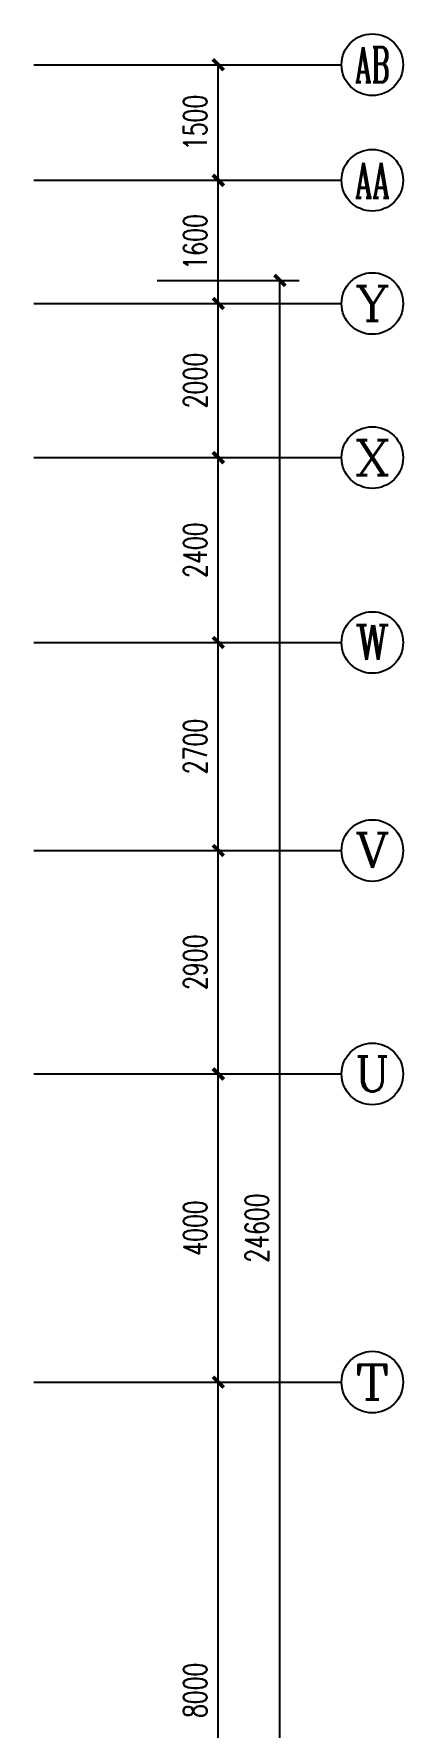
# Model space of a CAD drawing. Extents: x 190999 to 918899, y -200814 to 215286.
# Drawn here: x 403990 to 408785, y 3308 to 25286 of the extents above; entities that cross this region are included whole.
import ezdxf
from ezdxf.enums import TextEntityAlignment as Align

# ---------------------------------------------------------------- set-up
doc = ezdxf.new("R2010")
doc.units = 0
doc.header["$LTSCALE"] = 1000
doc.header["$MEASUREMENT"] = 0
doc.layers.get('Defpoints').update_dxf_attribs({"color": 1})
doc.layers.add('AXIS', color=3, linetype='Continuous')
doc.layers.add('AXIS_TEXT', color=7, linetype='Continuous')
doc.styles.add('_TCH_AXIS', font='COMPLEX', dxfattribs={"bigfont": 'GBCBIG'})
doc.styles.add('COMPLEX', font='COMPLEX')
doc.styles.add('DIM_FONT', font='SIMPLEX', dxfattribs={"width": 0.7, "bigfont": 'GBCBIG'})
doc.dimstyles.new('DIMN', dxfattribs={"dimtxt": 300, "dimasz": 100, "dimexe": 250, "dimexo": 300, "dimgap": 150, "dimtad": 1, "dimdec": 0, "dimzin": 0, "dimdsep": 46, "dimtxsty": 'DIM_FONT', "dimblk": 'ARCHTICK', "dimcen": 0.09, "dimclrt": 7, "dimazin": 2, "dimtfac": 1, "dimtdec": 0, "dimtix": 1, "dimtmove": 2, "dimatfit": 3, "dimfxl": 0, "dimtolj": 1, "dimtzin": 0, "dimarcsym": 0})

# ---------------------------------------------------------------- blocks, each defined once
blk = doc.blocks.new('_ArchTick')
at = {"const_width": 0.5}
blk.add_lwpolyline([(-0.7, -0.7), (0.7, 0.7)], dxfattribs=at)
blk = doc.blocks.new('*D970')
at = {"layer": 'AXIS', "color": 0, "lineweight": -2}
for p, q in [((405590, 7786), (406635, 7786)), ((406385, -214), (406385, 7786)), ((405590, -214), (406635, -214))]:
    blk.add_line(p, q, dxfattribs=at)
at = {"layer": 'Defpoints', "color": 0}
for p in [(405290, 7786), (406385, 7786), (405290, -214)]:
    blk.add_point(p, dxfattribs=at)
at = {"layer": 'AXIS', "color": 0, "lineweight": -2, "xscale": 100, "yscale": 100, "zscale": 100}
for p, rotation in [((406385, 7786), 90), ((406385, -214), 270)]:
    blk.add_blockref('_ArchTick', p, dxfattribs=dict(at, rotation=rotation))
at = {"layer": 'AXIS', "color": 7, "insert": (406085, 3786), "char_height": 300, "attachment_point": 5, "rotation": 90, "style": 'DIM_FONT'}
blk.add_mtext('\\A1;8000', dxfattribs=at)
blk = doc.blocks.new('*D971')
at = {"layer": 'AXIS', "color": 0, "lineweight": -2}
for p, q in [((405590, 11786), (406635, 11786)), ((406385, 7786), (406385, 11786)), ((405590, 7786), (406635, 7786))]:
    blk.add_line(p, q, dxfattribs=at)
at = {"layer": 'Defpoints', "color": 0}
for p in [(405290, 11786), (406385, 11786), (405290, 7786)]:
    blk.add_point(p, dxfattribs=at)
at = {"layer": 'AXIS', "color": 0, "lineweight": -2, "xscale": 100, "yscale": 100, "zscale": 100}
for p, rotation in [((406385, 11786), 90), ((406385, 7786), 270)]:
    blk.add_blockref('_ArchTick', p, dxfattribs=dict(at, rotation=rotation))
at = {"layer": 'AXIS', "color": 7, "insert": (406085, 9786), "char_height": 300, "attachment_point": 5, "rotation": 90, "style": 'DIM_FONT'}
blk.add_mtext('\\A1;4000', dxfattribs=at)
blk = doc.blocks.new('*D972')
at = {"layer": 'AXIS', "color": 0, "lineweight": -2}
for p, q in [((405590, 14686), (406635, 14686)), ((406385, 11786), (406385, 14686)), ((405590, 11786), (406635, 11786))]:
    blk.add_line(p, q, dxfattribs=at)
at = {"layer": 'Defpoints', "color": 0}
for p in [(405290, 14686), (406385, 14686), (405290, 11786)]:
    blk.add_point(p, dxfattribs=at)
at = {"layer": 'AXIS', "color": 0, "lineweight": -2, "xscale": 100, "yscale": 100, "zscale": 100}
for p, rotation in [((406385, 14686), 90), ((406385, 11786), 270)]:
    blk.add_blockref('_ArchTick', p, dxfattribs=dict(at, rotation=rotation))
at = {"layer": 'AXIS', "color": 7, "insert": (406085, 13236), "char_height": 300, "attachment_point": 5, "rotation": 90, "style": 'DIM_FONT'}
blk.add_mtext('\\A1;2900', dxfattribs=at)
blk = doc.blocks.new('*D973')
at = {"layer": 'AXIS', "color": 0, "lineweight": -2}
for p, q in [((405590, 17386), (406635, 17386)), ((406385, 14686), (406385, 17386)), ((405590, 14686), (406635, 14686))]:
    blk.add_line(p, q, dxfattribs=at)
at = {"layer": 'Defpoints', "color": 0}
for p in [(405290, 17386), (406385, 17386), (405290, 14686)]:
    blk.add_point(p, dxfattribs=at)
at = {"layer": 'AXIS', "color": 0, "lineweight": -2, "xscale": 100, "yscale": 100, "zscale": 100}
for p, rotation in [((406385, 17386), 90), ((406385, 14686), 270)]:
    blk.add_blockref('_ArchTick', p, dxfattribs=dict(at, rotation=rotation))
at = {"layer": 'AXIS', "color": 7, "insert": (406085, 16036), "char_height": 300, "attachment_point": 5, "rotation": 90, "style": 'DIM_FONT'}
blk.add_mtext('\\A1;2700', dxfattribs=at)
blk = doc.blocks.new('*D974')
at = {"layer": 'AXIS', "color": 0, "lineweight": -2}
for p, q in [((405590, 19786), (406635, 19786)), ((406385, 17386), (406385, 19786)), ((405590, 17386), (406635, 17386))]:
    blk.add_line(p, q, dxfattribs=at)
at = {"layer": 'Defpoints', "color": 0}
for p in [(405290, 19786), (406385, 19786), (405290, 17386)]:
    blk.add_point(p, dxfattribs=at)
at = {"layer": 'AXIS', "color": 0, "lineweight": -2, "xscale": 100, "yscale": 100, "zscale": 100}
for p, rotation in [((406385, 19786), 90), ((406385, 17386), 270)]:
    blk.add_blockref('_ArchTick', p, dxfattribs=dict(at, rotation=rotation))
at = {"layer": 'AXIS', "color": 7, "insert": (406085, 18586), "char_height": 300, "attachment_point": 5, "rotation": 90, "style": 'DIM_FONT'}
blk.add_mtext('\\A1;2400', dxfattribs=at)
blk = doc.blocks.new('*D975')
at = {"layer": 'AXIS', "color": 0, "lineweight": -2}
for p, q in [((405590, 21786), (406635, 21786)), ((406385, 19786), (406385, 21786)), ((405590, 19786), (406635, 19786))]:
    blk.add_line(p, q, dxfattribs=at)
at = {"layer": 'Defpoints', "color": 0}
for p in [(405290, 21786), (406385, 21786), (405290, 19786)]:
    blk.add_point(p, dxfattribs=at)
at = {"layer": 'AXIS', "color": 0, "lineweight": -2, "xscale": 100, "yscale": 100, "zscale": 100}
for p, rotation in [((406385, 21786), 90), ((406385, 19786), 270)]:
    blk.add_blockref('_ArchTick', p, dxfattribs=dict(at, rotation=rotation))
at = {"layer": 'AXIS', "color": 7, "insert": (406085, 20786), "char_height": 300, "attachment_point": 5, "rotation": 90, "style": 'DIM_FONT'}
blk.add_mtext('\\A1;2000', dxfattribs=at)
blk = doc.blocks.new('*D976')
at = {"layer": 'AXIS', "color": 0, "lineweight": -2}
for p, q in [((405590, 23386), (406635, 23386)), ((406385, 21786), (406385, 23386)), ((405590, 21786), (406635, 21786))]:
    blk.add_line(p, q, dxfattribs=at)
at = {"layer": 'Defpoints', "color": 0}
for p in [(405290, 23386), (406385, 23386), (405290, 21786)]:
    blk.add_point(p, dxfattribs=at)
at = {"layer": 'AXIS', "color": 0, "lineweight": -2, "xscale": 100, "yscale": 100, "zscale": 100}
for p, rotation in [((406385, 23386), 90), ((406385, 21786), 270)]:
    blk.add_blockref('_ArchTick', p, dxfattribs=dict(at, rotation=rotation))
at = {"layer": 'AXIS', "color": 7, "insert": (406085, 22586), "char_height": 300, "attachment_point": 5, "rotation": 90, "style": 'DIM_FONT'}
blk.add_mtext('\\A1;1600', dxfattribs=at)
blk = doc.blocks.new('*D977')
at = {"layer": 'AXIS', "color": 0, "lineweight": -2}
for p, q in [((405590, 24886), (406635, 24886)), ((406385, 23386), (406385, 24886)), ((405590, 23386), (406635, 23386))]:
    blk.add_line(p, q, dxfattribs=at)
at = {"layer": 'Defpoints', "color": 0}
for p in [(405290, 24886), (406385, 24886), (405290, 23386)]:
    blk.add_point(p, dxfattribs=at)
at = {"layer": 'AXIS', "color": 0, "lineweight": -2, "xscale": 100, "yscale": 100, "zscale": 100}
for p, rotation in [((406385, 24886), 90), ((406385, 23386), 270)]:
    blk.add_blockref('_ArchTick', p, dxfattribs=dict(at, rotation=rotation))
at = {"layer": 'AXIS', "color": 7, "insert": (406085, 24136), "char_height": 300, "attachment_point": 5, "rotation": 90, "style": 'DIM_FONT'}
blk.add_mtext('\\A1;1500', dxfattribs=at)
blk = doc.blocks.new('*D978')
at = {"layer": 'AXIS', "color": 0, "lineweight": -2}
for p, q in [((405590, 22086), (407435, 22086)), ((407185, -2514), (407185, 22086)), ((405590, -2514), (407435, -2514))]:
    blk.add_line(p, q, dxfattribs=at)
at = {"layer": 'Defpoints', "color": 0}
for p in [(405290, 22086), (407185, 22086), (405290, -2514)]:
    blk.add_point(p, dxfattribs=at)
at = {"layer": 'AXIS', "color": 0, "lineweight": -2, "xscale": 100, "yscale": 100, "zscale": 100}
for p, rotation in [((407185, 22086), 90), ((407185, -2514), 270)]:
    blk.add_blockref('_ArchTick', p, dxfattribs=dict(at, rotation=rotation))
at = {"layer": 'AXIS', "color": 7, "insert": (406885, 9786), "char_height": 300, "attachment_point": 5, "rotation": 90, "style": 'DIM_FONT'}
blk.add_mtext('\\A1;24600', dxfattribs=at)
blk = doc.blocks.new('_AXISO')
blk.add_circle((0, 0), 0.5)
at = {"layer": 'AXIS_TEXT', "style": 'COMPLEX', "width": 1.041667}
blk.add_attdef('A', text='', height=0.56, dxfattribs=at).set_placement((-0.25, -0.28), (0.25, -0.28), align=Align.FIT)

msp = doc.modelspace()

# ---------------------------------------------------------------- linework, layer by layer
at = {"layer": 'AXIS'}
for p, q in [((403990.1, 24886.5), (407984.6, 24886.5)), ((403990.1, 23386.5), (407984.6, 23386.5)), ((403990.1, 21786.5), (407984.6, 21786.5)), ((403990.1, 19786.5), (407984.6, 19786.5)), ((403990.1, 17386.5), (407984.6, 17386.5)), ((403990.1, 14686.5), (407984.6, 14686.5)), ((403990.1, 11786.5), (407984.6, 11786.5)), ((403990.1, 7786.5), (407984.6, 7786.5))]:
    msp.add_line(p, q, dxfattribs=at)

# ---------------------------------------------------------------- block references
ref = msp.add_blockref('_AXISO', (408384.6, 24886.5), dxfattribs=dict(at, xscale=800, yscale=800, zscale=800))
ref.add_attrib('A', 'AB', dxfattribs={"layer": 'AXIS_TEXT', "height": 452.55, "style": '_TCH_AXIS', "width": 0.552632}).set_placement((408158.3, 24660.2), (408610.9, 24660.2), align=Align.FIT)
ref = msp.add_blockref('_AXISO', (408384.6, 23386.5), dxfattribs=dict(at, xscale=800, yscale=800, zscale=800))
ref.add_attrib('A', 'AA', dxfattribs={"layer": 'AXIS_TEXT', "height": 452.55, "style": '_TCH_AXIS', "width": 0.538462}).set_placement((408158.3, 23160.2), (408610.9, 23160.2), align=Align.FIT)
ref = msp.add_blockref('_AXISO', (408384.6, 21786.5), dxfattribs=dict(at, xscale=800, yscale=800, zscale=800))
ref.add_attrib('A', 'Y', dxfattribs={"layer": 'AXIS_TEXT', "height": 452.5, "style": '_TCH_AXIS', "width": 1.105263}).set_placement((408158.3, 21560.2), (408610.9, 21560.2), align=Align.FIT)
ref = msp.add_blockref('_AXISO', (408384.6, 19786.5), dxfattribs=dict(at, xscale=800, yscale=800, zscale=800))
ref.add_attrib('A', 'X', dxfattribs={"layer": 'AXIS_TEXT', "height": 452.5, "style": '_TCH_AXIS', "width": 1.166667}).set_placement((408158.3, 19560.2), (408610.9, 19560.2), align=Align.FIT)
ref = msp.add_blockref('_AXISO', (408384.6, 17386.5), dxfattribs=dict(at, xscale=800, yscale=800, zscale=800))
ref.add_attrib('A', 'W', dxfattribs={"layer": 'AXIS_TEXT', "height": 452.5, "style": '_TCH_AXIS', "width": 0.954545}).set_placement((408158.3, 17160.2), (408610.9, 17160.2), align=Align.FIT)
ref = msp.add_blockref('_AXISO', (408384.6, 14686.5), dxfattribs=dict(at, xscale=800, yscale=800, zscale=800))
ref.add_attrib('A', 'V', dxfattribs={"layer": 'AXIS_TEXT', "height": 452.5, "style": '_TCH_AXIS', "width": 1.166667}).set_placement((408158.3, 14460.2), (408610.9, 14460.2), align=Align.FIT)
ref = msp.add_blockref('_AXISO', (408384.6, 11786.5), dxfattribs=dict(at, xscale=800, yscale=800, zscale=800))
ref.add_attrib('A', 'U', dxfattribs={"layer": 'AXIS_TEXT', "height": 452.5, "style": '_TCH_AXIS', "width": 1.05}).set_placement((408158.3, 11560.2), (408610.9, 11560.2), align=Align.FIT)
ref = msp.add_blockref('_AXISO', (408384.6, 7786.5), dxfattribs=dict(at, xscale=800, yscale=800, zscale=800))
ref.add_attrib('A', 'T', dxfattribs={"layer": 'AXIS_TEXT', "height": 452.5, "style": '_TCH_AXIS', "width": 1.4}).set_placement((408158.3, 7560.2), (408610.9, 7560.2), align=Align.FIT)

# ---------------------------------------------------------------- dimensions: what is measured, and where the dimension line sits
for p1, p2, distance, picture, middle in [((405290.1, 23386.5), (405290.1, 24886.5), -1094.4, '*D977', (406084.6, 24136.5)), ((405290.1, 21786.5), (405290.1, 23386.5), -1094.4, '*D976', (406084.6, 22586.5)), ((405290.1, -2513.5), (405290.1, 22086.5), -1894.4, '*D978', (406884.6, 9786.5)), ((405290.1, 19786.5), (405290.1, 21786.5), -1094.4, '*D975', (406084.6, 20786.5)), ((405290.1, 17386.5), (405290.1, 19786.5), -1094.4, '*D974', (406084.6, 18586.5)), ((405290.1, 14686.5), (405290.1, 17386.5), -1094.4, '*D973', (406084.6, 16036.5)), ((405290.1, 11786.5), (405290.1, 14686.5), -1094.4, '*D972', (406084.6, 13236.5)), ((405290.1, 7786.5), (405290.1, 11786.5), -1094.4, '*D971', (406084.6, 9786.5)), ((405290.1, -213.5), (405290.1, 7786.5), -1094.4, '*D970', (406084.6, 3786.5))]:
    dim = msp.add_aligned_dim(p1=p1, p2=p2, distance=distance, dimstyle='DIMN', dxfattribs=at)
    dim.commit()
    dim.dimension.update_dxf_attribs({"geometry": picture, "text_midpoint": middle})

doc.saveas('drawing.dxf')
